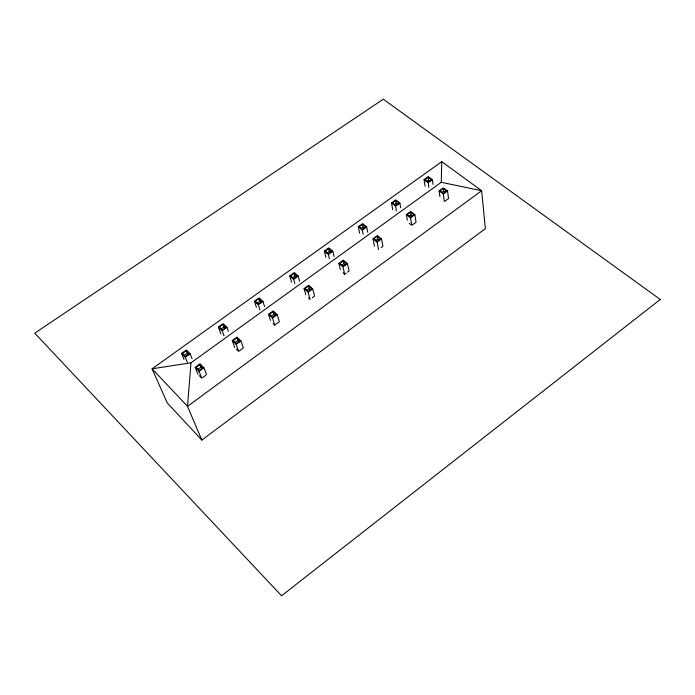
<?xml version="1.0" encoding="UTF-8"?>
<svg xmlns="http://www.w3.org/2000/svg" width="695" height="695" viewBox="0 0 695 695"><rect width="100%" height="100%" fill="white"/><g stroke="black" fill="none" stroke-linecap="round" stroke-linejoin="round"><path stroke-width="1.04" d="M201.828 440.065L187.511 406.34L152.092 368.802L190.995 362.807L441.247 182.299L441.768 161.666L481.644 190.725L485.362 228.629L201.828 440.065L167.243 402.918L152.092 368.802L441.768 161.666M190.995 362.807L187.511 406.34L481.644 190.725L441.247 182.299M202.575 377.62L205.798 375.274M273.135 323.653L274.699 325.121L279.338 321.742L277.166 314.583L273.213 310.926L268.557 314.296L270.459 320.43M312.307 297.747L314.574 296.096L312.663 288.833L308.649 285.289L304.089 288.59L305.774 294.802M343.026 272.822L344.642 274.204L346.127 273.126M347.604 272.049L349.09 270.963L347.43 263.613L343.365 260.173L338.891 263.414L340.359 269.703M381.164 247.62L382.91 246.351L381.486 238.906L377.368 235.57L372.989 238.741L374.457 246.169M445.174 201.02L448.527 198.579L447.563 190.977L443.349 187.841L439.136 190.882L439.9 196.581M197.971 374.31L195.191 367.377L200.056 363.859L203.878 367.742L206.606 374.692M232.26 340.559L237.021 337.11L240.913 340.88L243.354 347.934L238.62 351.383L236.144 344.338L232.26 340.559L234.762 347.604M406.393 214.573L410.693 211.462L414.854 214.703L416.044 222.226L411.779 225.336L410.554 217.822L406.393 214.573L407.331 220.211M196.172 367.342L199.882 364.666L202.923 367.759L199.213 370.452L196.172 367.342L196.85 369.028M236.865 337.9L233.242 340.524L236.326 343.538L239.957 340.906L236.865 337.9L237.76 340.472L239.306 341.966M273.074 311.699L269.521 314.262L272.666 317.189L276.219 314.609L273.074 311.699L273.873 314.305L275.437 315.756M308.528 286.036L305.053 288.555L308.241 291.387L311.725 288.859L308.528 286.036L309.232 288.677L310.821 290.093M343.261 260.903L339.855 263.37L343.087 266.115L346.492 263.648L343.261 260.903L343.869 263.579L345.485 264.951M377.281 236.283L373.945 238.698L377.211 241.365L380.556 238.941L377.281 236.283L377.802 238.993L379.435 240.322M410.615 212.157L407.348 214.529L410.658 217.109L413.933 214.738L410.615 212.157L411.058 214.894L412.708 216.188M443.28 188.519L440.083 190.838L443.427 193.349L446.642 191.021L443.28 188.519L443.645 191.281L445.321 192.532M197.927 369.332L200.881 367.195L199.882 364.666M234.867 342.565L237.76 340.472M271.041 316.355L273.873 314.305M306.634 290.562L309.232 288.677M341.323 265.429L343.869 263.579M375.309 240.8L377.802 238.993M408.608 216.666L411.058 214.894M442.046 192.437L443.645 191.281M201.767 378.21L199.013 371.278L203.878 367.742M236.144 344.338L240.913 340.88M274.699 325.121L272.501 317.971L277.166 314.583M308.441 297.973L310.031 299.397L308.094 292.152L312.663 288.833M344.642 274.204L342.948 266.863L347.43 263.613M378.549 249.522L377.098 242.095L381.486 238.906M410.554 217.822L414.854 214.703M444.34 201.628L443.349 194.035L447.563 190.977M187.311 362.208L185.296 357.239L190.135 353.764L186.39 349.95L181.56 353.416L184.001 359.385M224.007 335.772L222.191 330.724L226.926 327.319L223.121 323.627L218.386 327.024L220.958 334.087M259.947 309.883L258.314 304.766L262.962 301.439L259.087 297.851L254.457 301.17L256.42 307.32M294.854 283.499L293.698 279.347L298.242 276.08L294.315 272.605L289.772 275.863L291.526 282.083M329.369 258.644L328.353 254.448L332.809 251.243L328.822 247.872L324.374 251.06L325.912 257.358M363.19 234.293L362.312 230.045L366.673 226.909L362.634 223.642L358.281 226.761L359.61 233.138M396.402 210.828L395.585 206.137L399.868 203.062L395.776 199.891L391.511 202.949L392.666 209.525M428.885 187.441L428.207 182.698L432.403 179.684L428.268 176.608L424.08 179.605L425.045 186.243M186.208 350.749L182.533 353.39L185.504 356.431L189.188 353.781L186.208 350.749L187.233 353.286L188.719 354.798M222.956 324.409L219.351 326.989L222.383 329.934L225.988 327.345L222.956 324.409L223.877 326.98L225.388 328.448M258.94 298.607L255.412 301.135L258.488 304.002L262.024 301.465L258.94 298.607L259.765 301.222L261.303 302.646M294.185 273.344L290.727 275.819L293.855 278.599L297.312 276.115L294.185 273.344L294.915 275.985L296.478 277.374M328.709 248.593L325.321 251.017L328.492 253.71L331.88 251.277L328.709 248.593L329.352 251.269L330.933 252.615M362.538 224.337L359.219 226.718L362.434 229.333L365.752 226.944L362.538 224.337L363.094 227.048L364.701 228.351M395.698 200.568L392.449 202.905L395.69 205.433L398.947 203.096L395.698 200.568L396.167 203.305L397.792 204.573M428.198 177.268L425.01 179.553L428.294 182.021L431.491 179.727L428.198 177.268L428.589 180.031L430.231 181.265M184.297 355.388L187.233 353.286M221.001 329.039L223.877 326.98M257.124 303.116L259.765 301.222M292.326 277.844L294.915 275.985M326.815 253.084L329.352 251.269M361.443 228.238L363.094 227.048M394.543 204.469L396.167 203.305M426.209 181.743L428.589 180.031M424.08 179.605L428.207 182.698M439.136 190.882L443.349 194.035M391.511 202.949L395.585 206.137M409.294 223.382L410.945 224.685M358.281 226.761L362.312 230.045M372.989 238.741L377.098 242.095M324.374 251.06L328.353 254.448M338.891 263.414L342.948 266.863M289.772 275.863L293.698 279.347M304.089 288.59L308.094 292.152M254.457 301.17L258.314 304.766M268.557 314.296L272.501 317.971M218.386 327.024L222.191 330.724M236.3 349.116L237.846 350.628M200.881 367.195L202.393 368.741M181.56 353.416L185.296 357.239M195.191 367.377L199.013 371.278M199.239 375.613L201.133 377.559M190.135 353.764L192.124 358.742M226.926 327.319L228.368 331.367M262.962 301.439L264.56 306.565M298.242 276.08L299.658 281.275M332.809 251.243L334.052 256.498M366.673 226.909L367.751 232.226M399.868 203.062L400.659 207.762M432.403 179.684L433.055 184.436M660.25 299.467L281.571 595.797L34.75 333.148L383.284 99.203L660.25 299.467"/></g></svg>
